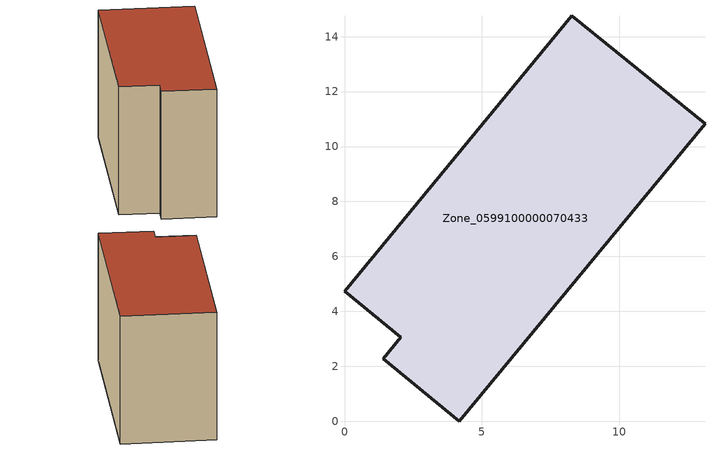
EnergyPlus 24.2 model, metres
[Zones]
Zone_0599100000070433
 floor ground (C_G): 1.41,2.27 2.04,3.05 0,4.74 8.27,14.76 13.12,10.84 4.17,0 z0
 wall outside (C_F): 2.04,3.05 1.41,2.27 4.17,0 13.12,10.84 8.27,14.76 0,4.74 2.04,3.05 z0:8.9
 roof outside (C_R): 8.27,14.76 0,4.74 2.04,3.05 1.41,2.27 4.17,0 13.12,10.84 z8.9
[BUILDING]
Pand.0599100000070433: North Axis=0; Terrain=City; Loads Convergence Tolerance Value=0.04; Temperature Convergence Tolerance Value=0.4; Solar Distribution=FullExterior; Maximum Number of Warmup Days=25; Minimum Number of Warmup Days=1
[Site:Location]
Rotterdam.The.Hague.AP_ZH_NLD Design_Conditions: Latitude=51.96; Longitude=4.45; Time Zone=1; Elevation=-4.5
[SITE:GROUNDTEMPERATURE:BUILDINGSURFACE]
18, 18, 18, 18, 18, 18, 18, 18, 18, 18, 18, 18
[MATERIAL] Thermal Absorptance=0.9; Solar Absorptance=0.7; Visible Absorptance=0.7
Name | Roughness | Thickness | Conductivity | Density | Specific Heat
G.TI.1946 | MediumSmooth | 0.15 | 1 | 540 | 1210
F.TI.1946 | Rough | 0.3 | 0.857143 | 1920 | 840
R.TI.1946 | MediumRough | 0.2 | 0.1 | 1500 | 1000
[CONSTRUCTION]
C_G: G.TI.1946
C_F: F.TI.1946
C_R: R.TI.1946
[ZONE]
Zone_0599100000070433: Type=1; Multiplier=1; Ceiling Height=Autocalculate; Volume=Autocalculate; Floor Area=autocalculate; Part of Total Floor Area=Yes
[ZONEINFILTRATION:DESIGNFLOWRATE]
Infil_Zone_0599100000070433: Zone or ZoneList or Space or SpaceList=Zone_0599100000070433; Schedule=AlwaysOn; Design Flow Rate Calculation Method=Flow/Area; Flow Rate per Floor Area=0.003; Constant Term Coefficient=1; Temperature Term Coefficient=0; Velocity Term Coefficient=0; Velocity Squared Term Coefficient=0
[HVACTEMPLATE:ZONE:IDEALLOADSAIRSYSTEM]
Zone_0599100000070433: Maximum Heating Supply Air Temperature=50; Minimum Cooling Supply Air Temperature=13; Maximum Heating Supply Air Humidity Ratio=0.0156; Minimum Cooling Supply Air Humidity Ratio=0.0077; Heating Limit=NoLimit; Cooling Limit=NoLimit; Dehumidification Control Type=ConstantSensibleHeatRatio; Cooling Sensible Heat Ratio=0.7; Dehumidification Setpoint=60; Humidification Control Type=None; Humidification Setpoint=30; Outdoor Air Method=None; Outdoor Air Flow Rate per Person=0.00944; Outdoor Air Flow Rate per Zone Floor Area=0; Outdoor Air Flow Rate per Zone=0; Demand Controlled Ventilation Type=None; Outdoor Air Economizer Type=NoEconomizer; Heat Recovery Type=None; Sensible Heat Recovery Effectiveness=0.7; Latent Heat Recovery Effectiveness=0.65
[ZONECONTROL:THERMOSTAT]
ThermostatControl_Zone_0599100000070433: Zone or ZoneList=Zone_0599100000070433; Control Type Schedule=DualSetpointControlType; Control 1=Thermostat_Zone_0599100000070433; Temperature Difference Between Cutout And Setpoint=0
[THERMOSTATSETPOINT:DUALSETPOINT]
Thermostat_Zone_0599100000070433: Heating Setpoint Temperature Schedule=HeatingSetpoint_Zone_0599100000070433; Cooling Setpoint Temperature Schedule=CoolingSetpoint_Zone_0599100000070433
[SCHEDULE:COMPACT]
HeatingSetpoint_Zone_0599100000070433: Through: 12/31, For: AllDays, Until: 24:00, 21
CoolingSetpoint_Zone_0599100000070433: Through: 12/31, For: AllDays, Until: 24:00, 24
DualSetpointControlType: Through: 12/31, For: AllDays, Until: 24:00, 4
AlwaysOn: Through: 12/31, For: AllDays, Until: 24:00, 1
